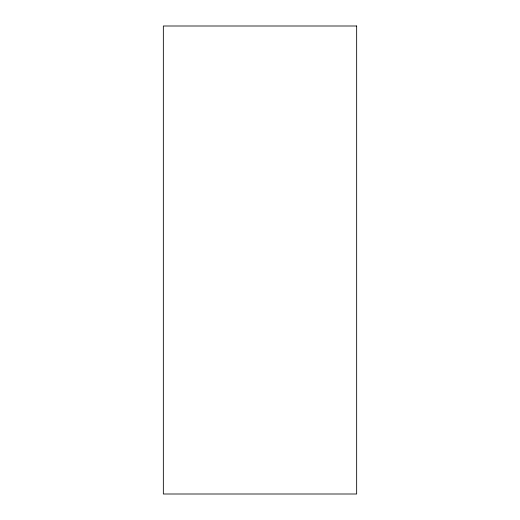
<?xml version="1.0" encoding="UTF-8"?>
<svg xmlns="http://www.w3.org/2000/svg" width="520" height="520" viewBox="0 0 520 520"><rect width="100%" height="100%" fill="white"/><g stroke="black" fill="none" stroke-linecap="round" stroke-linejoin="round"><path stroke-width="0.78" d="M356.655 26L163.345 26L163.345 494L356.655 494L356.655 26"/></g></svg>
